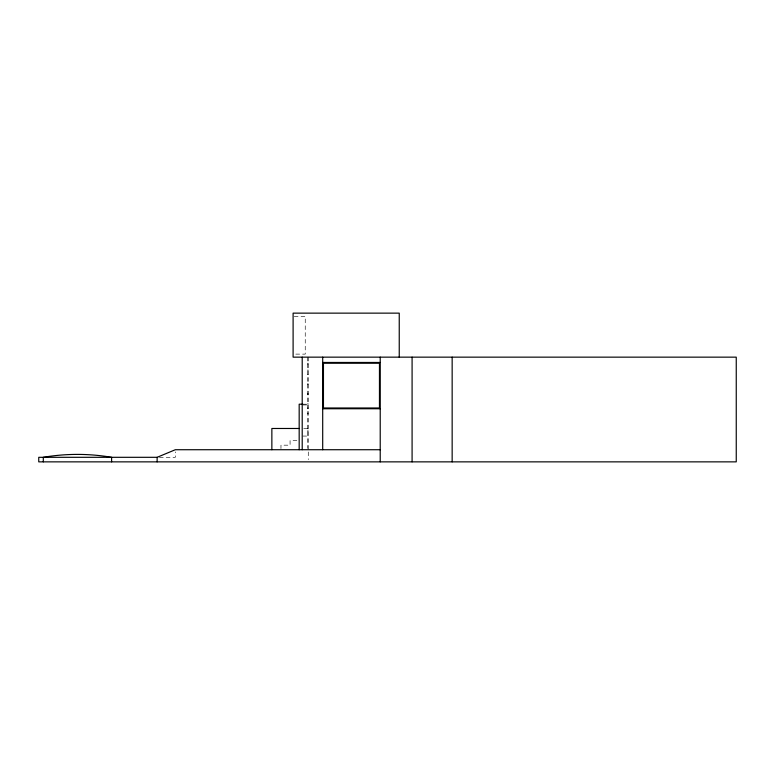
<?xml version="1.0" encoding="UTF-8"?>
<svg xmlns="http://www.w3.org/2000/svg" width="775" height="775" viewBox="0 0 775 775"><rect width="100%" height="100%" fill="white"/><g stroke="black" fill="none" stroke-linecap="round" stroke-linejoin="round"><path stroke-width="0.58" stroke-dasharray="3.88 2.91" d="M294.209 316.423L305.243 316.423L305.243 354.117L293.105 354.117M307.52 363.213L308.276 363.213M307.52 363.979L308.276 363.979M307.52 370.043L308.276 370.043M307.52 374.596L308.276 374.596M307.52 383.702L308.276 383.702M307.52 384.468L308.276 384.468M307.52 393.574L308.276 393.574M307.52 394.33L308.276 394.33M307.52 403.436L308.276 403.436M302.754 404.192L308.276 404.192M302.754 404.957L308.276 404.957M307.52 407.989L308.276 407.989M307.52 408.745L308.276 408.745M307.52 413.298L308.276 413.298M303.722 428.478L308.276 428.478M307.52 430.755L308.276 430.755M307.52 431.51L308.276 431.51M302.754 436.063L308.276 436.063M296.903 440.617L290.073 440.617L290.073 445.17L280.967 445.17L280.967 448.58M159.398 457.308L175.334 457.308L175.334 451.893M308.276 357.149L308.276 449.723M308.276 451.932L308.276 459.653M307.52 357.149L307.52 448.522"/><path stroke-width="1.16" d="M399.241 357.149L399.241 313.139L293.105 313.139L293.105 357.149L736.25 357.149L736.25 461.861L38.75 461.861L38.75 457.308L157.122 457.308L175.334 449.723L380.215 449.723M322.7 362.458L380.215 362.458M322.7 363.213L379.459 363.213L379.459 407.989L323.456 407.989L323.456 363.213M302.754 404.192L299.179 404.192L299.179 449.723M322.7 408.745L380.215 408.745M299.179 428.478L271.86 428.478L271.86 449.723M452.154 357.149L452.154 461.861M412.087 357.149L412.087 461.861M380.215 357.149L380.215 461.861M322.7 357.149L322.7 449.723M302.211 357.149L302.211 449.723M157.122 457.308L157.122 461.861M111.6 461.861L111.6 457.308A202.091 202.091 0 0 0 43.303 457.308L43.303 461.861"/></g></svg>
